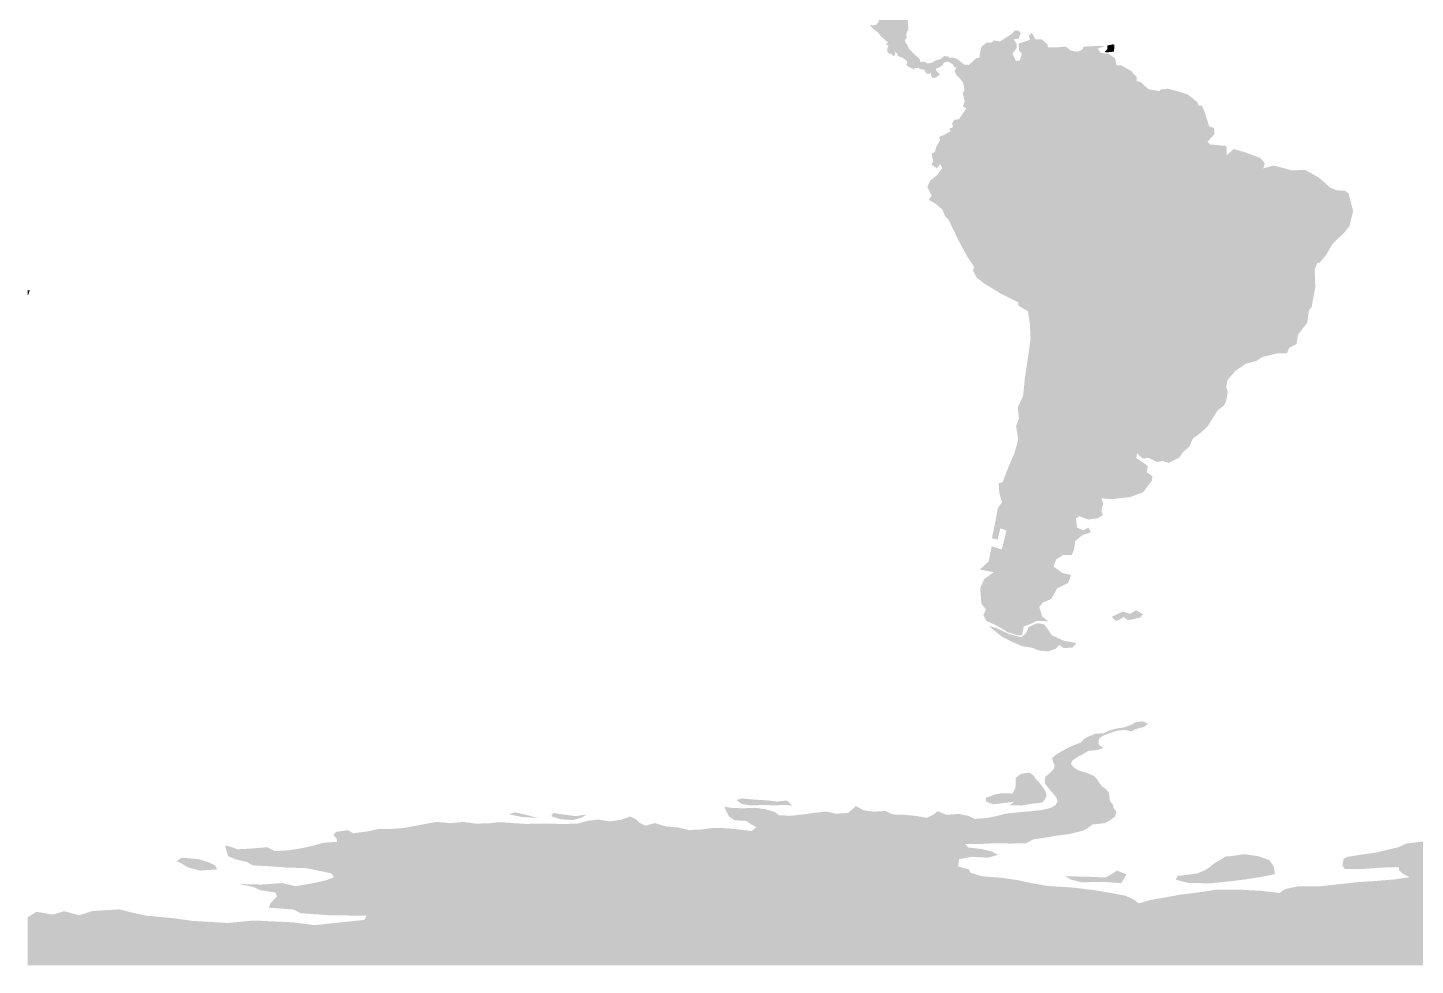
# Model space of a CAD drawing. Header units: inches. Extents: x -180 to 180, y -90 to 84.
# Drawn here: x -180 to -27.9, y -90 to 12.7 of the extents above; entities that cross this region are included whole.
import ezdxf

# ---------------------------------------------------------------- set-up
doc = ezdxf.new("R2010")
doc.units = ezdxf.units.IN
doc.header["$MEASUREMENT"] = 0

msp = doc.modelspace()

# ---------------------------------------------------------------- hatches: boundary and pattern name
for points in [[(-83.66, 10.94), (-83.9, 10.73), (-84.19, 10.79), (-84.36, 11), (-84.67, 11.08), (-84.9, 10.95), (-85.56, 11.22), (-85.71, 11.09), (-86.06, 11.4), (-86.53, 11.81), (-86.75, 12.14), (-87.17, 12.46), (-87.67, 12.91), (-87.56, 13.06), (-87.39, 12.91), (-87.32, 12.98), (-87.01, 13.03), (-86.88, 13.25), (-86.73, 13.26), (-86.76, 13.75), (-86.52, 13.78), (-86.31, 13.77), (-86.1, 14.04), (-85.8, 13.84), (-85.7, 13.96), (-85.51, 14.08), (-85.17, 14.35), (-85.15, 14.56), (-85.05, 14.55), (-84.92, 14.79), (-84.82, 14.82), (-84.65, 14.67), (-84.45, 14.62), (-84.23, 14.75), (-83.98, 14.75), (-83.63, 14.88), (-83.49, 15.02), (-83.15, 15), (-83.23, 14.9), (-83.28, 14.68), (-83.18, 14.31), (-83.41, 13.97), (-83.52, 13.57), (-83.55, 13.13), (-83.5, 12.87), (-83.47, 12.42), (-83.63, 12.32), (-83.72, 11.89), (-83.65, 11.63), (-83.86, 11.37), (-83.81, 11.1), (-83.66, 10.94)], [(-66.88, 1.25), (-67.07, 1.13), (-67.26, 1.72), (-67.54, 2.04), (-67.87, 1.69), (-69.82, 1.71), (-69.8, 1.09), (-69.22, 0.99), (-69.25, 0.6), (-69.45, 0.71), (-70.02, 0.54), (-70.02, -0.19), (-69.58, -0.55), (-69.42, -1.12), (-69.44, -1.56), (-69.89, -4.3), (-70.39, -3.77), (-70.69, -3.74), (-70.05, -2.73), (-70.81, -2.26), (-71.41, -2.34), (-71.77, -2.17), (-72.33, -2.43), (-73.07, -2.31), (-73.66, -1.26), (-74.12, -1), (-74.44, -0.53), (-75.11, -0.06), (-75.37, -0.15), (-75.8, 0.08), (-76.29, 0.42), (-76.58, 0.26), (-77.42, 0.4), (-77.67, 0.83), (-77.86, 0.81), (-78.86, 1.38), (-78.99, 1.69), (-78.62, 1.77), (-78.66, 2.27), (-78.43, 2.63), (-77.93, 2.7), (-77.51, 3.33), (-77.13, 3.85), (-77.5, 4.09), (-77.31, 4.67), (-77.53, 5.58), (-77.32, 5.85), (-77.48, 6.69), (-77.88, 7.22), (-77.75, 7.71), (-77.43, 7.64), (-77.24, 7.94), (-77.47, 8.52), (-77.35, 8.67), (-76.84, 8.64), (-76.09, 9.34), (-75.67, 9.44), (-75.66, 9.77), (-75.48, 10.62), (-74.91, 11.08), (-74.28, 11.1), (-74.2, 11.31), (-73.41, 11.23), (-72.63, 11.73), (-72.24, 11.96), (-71.75, 12.44), (-71.4, 12.38), (-71.14, 12.11), (-71.33, 11.78), (-71.97, 11.61), (-72.23, 11.11), (-72.61, 10.82), (-72.91, 10.45), (-73.03, 9.74), (-73.3, 9.15), (-72.79, 9.09), (-72.66, 8.63), (-72.44, 8.41), (-72.36, 8), (-72.48, 7.63), (-72.44, 7.42), (-72.2, 7.34), (-71.96, 6.99), (-70.67, 7.09), (-70.09, 6.96), (-69.39, 6.1), (-68.99, 6.21), (-68.27, 6.15), (-67.7, 6.27), (-67.34, 6.1), (-67.52, 5.56), (-67.74, 5.22), (-67.82, 4.5), (-67.62, 3.84), (-67.34, 3.54), (-67.3, 3.32), (-67.81, 2.82), (-67.45, 2.6), (-67.18, 2.25), (-66.88, 1.25)], [(-82.55, 9.57), (-82.93, 9.48), (-82.93, 9.07), (-82.72, 8.93), (-82.87, 8.81), (-82.83, 8.63), (-82.91, 8.42), (-82.97, 8.23), (-83.51, 8.45), (-83.71, 8.66), (-83.6, 8.83), (-83.63, 9.05), (-83.91, 9.29), (-84.3, 9.49), (-84.65, 9.62), (-84.71, 9.91), (-84.98, 10.09), (-84.91, 9.8), (-85.11, 9.56), (-85.34, 9.83), (-85.66, 9.93), (-85.8, 10.13), (-85.79, 10.44), (-85.66, 10.75), (-85.94, 10.9), (-85.71, 11.09), (-85.56, 11.22), (-84.9, 10.95), (-84.67, 11.08), (-84.36, 11), (-84.19, 10.79), (-83.9, 10.73), (-83.66, 10.94), (-83.4, 10.4), (-83.02, 9.99), (-82.55, 9.57)], [(-60.73, 5.2), (-60.6, 4.92), (-60.97, 4.54), (-62.09, 4.16), (-62.8, 4.01), (-63.09, 3.77), (-63.89, 4.02), (-64.63, 4.15), (-64.82, 4.06), (-64.37, 3.8), (-64.41, 3.13), (-64.27, 2.5), (-63.42, 2.41), (-63.37, 2.2), (-64.08, 1.92), (-64.2, 1.49), (-64.61, 1.33), (-65.35, 1.1), (-65.55, 0.79), (-66.33, 0.72), (-66.88, 1.25), (-67.18, 2.25), (-67.45, 2.6), (-67.81, 2.82), (-67.3, 3.32), (-67.34, 3.54), (-67.62, 3.84), (-67.82, 4.5), (-67.74, 5.22), (-67.52, 5.56), (-67.34, 6.1), (-67.7, 6.27), (-68.27, 6.15), (-68.99, 6.21), (-69.39, 6.1), (-70.09, 6.96), (-70.67, 7.09), (-71.96, 6.99), (-72.2, 7.34), (-72.44, 7.42), (-72.48, 7.63), (-72.36, 8), (-72.44, 8.41), (-72.66, 8.63), (-72.79, 9.09), (-73.3, 9.15), (-73.03, 9.74), (-72.91, 10.45), (-72.61, 10.82), (-72.23, 11.11), (-71.97, 11.61), (-71.33, 11.78), (-71.36, 11.54), (-71.95, 11.42), (-71.62, 10.97), (-71.63, 10.45), (-72.07, 9.87), (-71.7, 9.07), (-71.26, 9.14), (-71.04, 9.86), (-71.35, 10.21), (-71.4, 10.97), (-70.16, 11.38), (-70.29, 11.85), (-69.94, 12.16), (-69.58, 11.46), (-68.88, 11.44), (-68.23, 10.89), (-68.19, 10.55), (-67.3, 10.55), (-66.23, 10.65), (-65.66, 10.2), (-64.89, 10.08), (-64.33, 10.39), (-64.32, 10.64), (-63.08, 10.7), (-61.88, 10.72), (-62.73, 10.42), (-62.39, 9.95), (-61.59, 9.87), (-60.83, 9.38), (-60.67, 8.58), (-60.15, 8.6), (-59.76, 8.37), (-60.55, 7.78), (-60.64, 7.41), (-60.3, 7.04), (-60.54, 6.86), (-61.16, 6.7), (-61.14, 6.23), (-61.41, 5.96), (-60.73, 5.2)], [(-61.68, 10.76), (-61.1, 10.89), (-60.9, 10.86), (-60.94, 10.11), (-61.77, 10), (-61.95, 10.09), (-61.66, 10.37), (-61.68, 10.76)], [(-77.35, 8.67), (-77.47, 8.52), (-77.24, 7.94), (-77.43, 7.64), (-77.75, 7.71), (-77.88, 7.22), (-78.21, 7.51), (-78.43, 8.05), (-78.18, 8.32), (-78.44, 8.39), (-78.62, 8.72), (-79.12, 9), (-79.56, 8.93), (-79.76, 8.58), (-80.16, 8.33), (-80.38, 8.3), (-80.48, 8.09), (-80, 7.55), (-80.28, 7.42), (-80.42, 7.27), (-80.89, 7.22), (-81.06, 7.82), (-81.19, 7.65), (-81.52, 7.71), (-81.72, 8.11), (-82.13, 8.18), (-82.39, 8.29), (-82.82, 8.29), (-82.85, 8.07), (-82.97, 8.23), (-82.91, 8.42), (-82.83, 8.63), (-82.87, 8.81), (-82.72, 8.93), (-82.93, 9.07), (-82.93, 9.48), (-82.55, 9.57), (-82.19, 9.21), (-82.21, 9), (-81.81, 8.95), (-81.71, 9.03), (-81.44, 8.79), (-80.95, 8.86), (-80.52, 9.11), (-79.91, 9.31), (-79.57, 9.61), (-79.02, 9.55), (-79.06, 9.45), (-78.5, 9.42), (-78.06, 9.25), (-77.73, 8.95), (-77.35, 8.67)], [(-56.54, 1.9), (-56.78, 1.86), (-57.34, 1.95), (-57.66, 1.68), (-58.11, 1.51), (-58.43, 1.46), (-58.54, 1.27), (-59.03, 1.32), (-59.65, 1.79), (-59.72, 2.25), (-59.97, 2.76), (-59.82, 3.61), (-59.54, 3.96), (-59.77, 4.42), (-60.11, 4.57), (-59.98, 5.01), (-60.21, 5.24), (-60.73, 5.2), (-61.41, 5.96), (-61.14, 6.23), (-61.16, 6.7), (-60.54, 6.86), (-60.3, 7.04), (-60.64, 7.41), (-60.55, 7.78), (-59.76, 8.37), (-59.1, 8), (-58.48, 7.35), (-58.45, 6.83), (-58.08, 6.81), (-57.54, 6.32), (-57.15, 5.97), (-57.31, 5.07), (-57.91, 4.81), (-57.86, 4.58), (-58.04, 4.06), (-57.6, 3.33), (-57.28, 3.33), (-57.15, 2.77), (-56.54, 1.9)], [(-53.37, -33.77), (-53.65, -33.2), (-53.21, -32.73), (-53.79, -32.05), (-54.57, -31.49), (-55.6, -30.85), (-55.97, -30.88), (-56.98, -30.11), (-57.63, -30.22), (-56.29, -28.85), (-55.16, -27.88), (-54.49, -27.47), (-53.65, -26.92), (-53.63, -26.12), (-54.13, -25.55), (-54.63, -25.74), (-54.43, -25.16), (-54.29, -24.57), (-54.29, -24.02), (-54.65, -23.84), (-55.03, -24), (-55.4, -23.96), (-55.52, -23.57), (-55.61, -22.66), (-55.8, -22.36), (-56.47, -22.09), (-56.88, -22.28), (-57.94, -22.09), (-57.87, -20.73), (-58.17, -20.18), (-57.85, -19.97), (-57.95, -19.4), (-57.68, -18.96), (-57.5, -18.17), (-57.73, -17.55), (-58.28, -17.27), (-58.39, -16.88), (-58.24, -16.3), (-60.16, -16.26), (-60.54, -15.09), (-60.25, -15.08), (-60.26, -14.65), (-60.46, -14.35), (-60.5, -13.78), (-61.08, -13.48), (-61.71, -13.49), (-62.13, -13.2), (-62.8, -13), (-63.2, -12.63), (-64.32, -12.46), (-65.4, -11.57), (-65.32, -10.9), (-65.44, -10.51), (-65.34, -9.76), (-66.65, -9.93), (-67.17, -10.31), (-68.05, -10.71), (-68.27, -11.01), (-68.79, -11.04), (-69.53, -10.95), (-70.09, -11.12), (-70.55, -11.01), (-70.48, -9.49), (-71.3, -10.08), (-72.18, -10.05), (-72.56, -9.52), (-73.23, -9.46), (-73.02, -9.03), (-73.57, -8.42), (-73.99, -7.52), (-73.72, -7.34), (-73.72, -6.92), (-73.12, -6.63), (-73.22, -6.09), (-72.96, -5.74), (-72.89, -5.27), (-71.75, -4.59), (-70.93, -4.4), (-70.79, -4.25), (-69.89, -4.3), (-69.44, -1.56), (-69.42, -1.12), (-69.58, -0.55), (-70.02, -0.19), (-70.02, 0.54), (-69.45, 0.71), (-69.25, 0.6), (-69.22, 0.99), (-69.8, 1.09), (-69.82, 1.71), (-67.87, 1.69), (-67.54, 2.04), (-67.26, 1.72), (-67.07, 1.13), (-66.88, 1.25), (-66.33, 0.72), (-65.55, 0.79), (-65.35, 1.1), (-64.61, 1.33), (-64.2, 1.49), (-64.08, 1.92), (-63.37, 2.2), (-63.42, 2.41), (-64.27, 2.5), (-64.41, 3.13), (-64.37, 3.8), (-64.82, 4.06), (-64.63, 4.15), (-63.89, 4.02), (-63.09, 3.77), (-62.8, 4.01), (-62.09, 4.16), (-60.97, 4.54), (-60.6, 4.92), (-60.73, 5.2), (-60.21, 5.24), (-59.98, 5.01), (-60.11, 4.57), (-59.77, 4.42), (-59.54, 3.96), (-59.82, 3.61), (-59.97, 2.76), (-59.72, 2.25), (-59.65, 1.79), (-59.03, 1.32), (-58.54, 1.27), (-58.43, 1.46), (-58.11, 1.51), (-57.66, 1.68), (-57.34, 1.95), (-56.78, 1.86), (-56.54, 1.9), (-56, 1.82), (-55.91, 2.02), (-56.07, 2.22), (-55.97, 2.51), (-55.57, 2.42), (-55.1, 2.52), (-54.52, 2.31), (-54.09, 2.11), (-53.78, 2.38), (-53.55, 2.33), (-53.42, 2.05), (-52.94, 2.12), (-52.56, 2.5), (-52.25, 3.24), (-51.66, 4.16), (-51.32, 4.2), (-51.07, 3.65), (-50.51, 1.9), (-49.97, 1.74), (-49.95, 1.05), (-50.7, 0.22), (-50.39, -0.08), (-48.62, -0.24), (-48.58, -1.24), (-47.82, -0.58), (-46.57, -0.94), (-44.91, -1.55), (-44.42, -2.14), (-44.58, -2.69), (-43.42, -2.38), (-41.47, -2.91), (-39.98, -2.87), (-38.5, -3.7), (-37.22, -4.82), (-36.45, -5.11), (-35.6, -5.15), (-35.24, -5.46), (-34.9, -6.74), (-34.73, -7.34), (-35.13, -9), (-35.64, -9.65), (-37.05, -11.04), (-37.68, -12.17), (-38.42, -13.04), (-38.67, -13.06), (-38.95, -13.79), (-38.88, -15.67), (-39.16, -17.21), (-39.27, -17.87), (-39.58, -18.26), (-39.76, -19.6), (-40.77, -20.9), (-40.94, -21.94), (-41.75, -22.37), (-41.99, -22.97), (-43.07, -22.97), (-44.65, -23.35), (-45.35, -23.8), (-46.47, -24.09), (-47.65, -24.89), (-48.5, -25.88), (-48.64, -26.62), (-48.47, -27.18), (-48.66, -28.19), (-48.89, -28.67), (-49.59, -29.22), (-50.7, -30.98), (-51.58, -31.78), (-52.26, -32.25), (-52.71, -33.2), (-53.37, -33.77)], [(-54.52, 2.31), (-55.1, 2.52), (-55.57, 2.42), (-55.97, 2.51), (-56.07, 2.22), (-55.91, 2.02), (-56, 1.82), (-56.54, 1.9), (-57.15, 2.77), (-57.28, 3.33), (-57.6, 3.33), (-58.04, 4.06), (-57.86, 4.58), (-57.91, 4.81), (-57.31, 5.07), (-57.15, 5.97), (-55.95, 5.77), (-55.84, 5.95), (-55.03, 6.03), (-53.96, 5.76), (-54.48, 4.9), (-54.4, 4.21), (-54.01, 3.62), (-54.18, 3.19), (-54.27, 2.73), (-54.52, 2.31)], [(-51.66, 4.16), (-52.25, 3.24), (-52.56, 2.5), (-52.94, 2.12), (-53.42, 2.05), (-53.55, 2.33), (-53.78, 2.38), (-54.09, 2.11), (-54.52, 2.31), (-54.27, 2.73), (-54.18, 3.19), (-54.01, 3.62), (-54.4, 4.21), (-54.48, 4.9), (-53.96, 5.76), (-53.62, 5.65), (-52.88, 5.41), (-51.82, 4.57), (-51.66, 4.16)], [(-75.37, -0.15), (-75.23, -0.91), (-75.54, -1.56), (-76.64, -2.61), (-77.84, -3), (-78.45, -3.87), (-78.64, -4.55), (-79.21, -4.96), (-79.62, -4.45), (-80.03, -4.35), (-80.44, -4.43), (-80.47, -4.06), (-80.18, -3.82), (-80.3, -3.4), (-79.77, -2.66), (-79.99, -2.22), (-80.37, -2.69), (-80.97, -2.25), (-80.76, -1.97), (-80.93, -1.06), (-80.58, -0.91), (-80.4, -0.28), (-80.02, 0.36), (-80.09, 0.77), (-79.54, 0.98), (-78.86, 1.38), (-77.86, 0.81), (-77.67, 0.83), (-77.42, 0.4), (-76.58, 0.26), (-76.29, 0.42), (-75.8, 0.08), (-75.37, -0.15)], [(-69.89, -4.3), (-70.79, -4.25), (-70.93, -4.4), (-71.75, -4.59), (-72.89, -5.27), (-72.96, -5.74), (-73.22, -6.09), (-73.12, -6.63), (-73.72, -6.92), (-73.72, -7.34), (-73.99, -7.52), (-73.57, -8.42), (-73.02, -9.03), (-73.23, -9.46), (-72.56, -9.52), (-72.18, -10.05), (-71.3, -10.08), (-70.48, -9.49), (-70.55, -11.01), (-70.09, -11.12), (-69.53, -10.95), (-68.67, -12.56), (-68.88, -12.9), (-68.93, -13.6), (-68.95, -14.45), (-69.34, -14.95), (-69.16, -15.32), (-69.39, -15.66), (-68.96, -16.5), (-69.59, -17.58), (-69.86, -18.09), (-70.37, -18.35), (-71.38, -17.77), (-71.46, -17.36), (-73.44, -16.36), (-75.24, -15.27), (-76.01, -14.65), (-76.42, -13.82), (-76.26, -13.54), (-77.11, -12.22), (-78.09, -10.38), (-79.04, -8.39), (-79.45, -7.93), (-79.76, -7.19), (-80.54, -6.54), (-81.25, -6.14), (-80.93, -5.69), (-81.41, -4.74), (-81.1, -4.04), (-80.3, -3.4), (-80.18, -3.82), (-80.47, -4.06), (-80.44, -4.43), (-80.03, -4.35), (-79.62, -4.45), (-79.21, -4.96), (-78.64, -4.55), (-78.45, -3.87), (-77.84, -3), (-76.64, -2.61), (-75.54, -1.56), (-75.23, -0.91), (-75.37, -0.15), (-75.11, -0.06), (-74.44, -0.53), (-74.12, -1), (-73.66, -1.26), (-73.07, -2.31), (-72.33, -2.43), (-71.77, -2.17), (-71.41, -2.34), (-70.81, -2.26), (-70.05, -2.73), (-70.69, -3.74), (-70.39, -3.77), (-69.89, -4.3)], [(-69.53, -10.95), (-68.79, -11.04), (-68.27, -11.01), (-68.05, -10.71), (-67.17, -10.31), (-66.65, -9.93), (-65.34, -9.76), (-65.44, -10.51), (-65.32, -10.9), (-65.4, -11.57), (-64.32, -12.46), (-63.2, -12.63), (-62.8, -13), (-62.13, -13.2), (-61.71, -13.49), (-61.08, -13.48), (-60.5, -13.78), (-60.46, -14.35), (-60.26, -14.65), (-60.25, -15.08), (-60.54, -15.09), (-60.16, -16.26), (-58.24, -16.3), (-58.39, -16.88), (-58.28, -17.27), (-57.73, -17.55), (-57.5, -18.17), (-57.68, -18.96), (-57.95, -19.4), (-57.85, -19.97), (-58.17, -20.18), (-58.18, -19.87), (-59.12, -19.36), (-60.04, -19.34), (-61.79, -19.63), (-62.27, -20.51), (-62.29, -21.05), (-62.69, -22.25), (-62.85, -22.03), (-63.99, -21.99), (-64.38, -22.8), (-64.96, -22.08), (-66.27, -21.83), (-67.11, -22.74), (-67.83, -22.87), (-68.22, -21.49), (-68.76, -20.37), (-68.44, -19.41), (-68.97, -18.98), (-69.1, -18.26), (-69.59, -17.58), (-68.96, -16.5), (-69.39, -15.66), (-69.16, -15.32), (-69.34, -14.95), (-68.95, -14.45), (-68.93, -13.6), (-68.88, -12.9), (-68.67, -12.56), (-69.53, -10.95)], [(-179.79, -16.02), (-179.92, -16.5), (-180, -16.56), (-180, -16.07), (-179.79, -16.02)], [(-69.59, -17.58), (-69.1, -18.26), (-68.97, -18.98), (-68.44, -19.41), (-68.76, -20.37), (-68.22, -21.49), (-67.83, -22.87), (-67.11, -22.74), (-66.99, -22.99), (-67.33, -24.03), (-68.42, -24.52), (-68.39, -26.19), (-68.59, -26.51), (-68.3, -26.9), (-69, -27.52), (-69.66, -28.46), (-70.01, -29.37), (-69.92, -30.34), (-70.54, -31.37), (-70.07, -33.09), (-69.81, -33.27), (-69.82, -34.19), (-70.39, -35.17), (-70.36, -36.01), (-71.12, -36.66), (-71.12, -37.58), (-70.81, -38.55), (-71.41, -38.92), (-71.68, -39.81), (-71.92, -40.83), (-71.75, -42.05), (-72.15, -42.25), (-71.92, -43.41), (-71.46, -43.79), (-71.79, -44.21), (-71.33, -44.41), (-71.22, -44.78), (-71.66, -44.97), (-71.55, -45.56), (-71.92, -46.88), (-72.45, -47.74), (-72.33, -48.24), (-72.65, -48.88), (-73.42, -49.32), (-73.33, -50.38), (-72.98, -50.74), (-72.31, -50.68), (-72.33, -51.43), (-71.91, -52.01), (-69.5, -52.14), (-68.57, -52.3), (-69.46, -52.29), (-69.94, -52.54), (-70.85, -52.9), (-71.01, -53.83), (-71.43, -53.86), (-72.56, -53.53), (-73.7, -52.84), (-73.7, -52.84), (-74.95, -52.26), (-75.26, -51.63), (-74.98, -51.04), (-75.48, -50.38), (-75.61, -48.67), (-75.18, -47.71), (-74.13, -46.94), (-75.64, -46.65), (-74.69, -45.76), (-74.35, -44.1), (-73.24, -44.45), (-72.72, -42.38), (-73.39, -42.12), (-73.7, -43.37), (-74.33, -43.22), (-74.02, -41.79), (-73.68, -39.94), (-73.22, -39.26), (-73.51, -38.28), (-73.59, -37.16), (-73.17, -37.12), (-72.55, -35.51), (-71.86, -33.91), (-71.44, -32.42), (-71.67, -30.92), (-71.37, -30.1), (-71.49, -28.86), (-70.91, -27.64), (-70.72, -25.71), (-70.4, -23.63), (-70.09, -21.39), (-70.16, -19.76), (-70.37, -18.35), (-69.86, -18.09), (-69.59, -17.58)], [(-58.17, -20.18), (-57.87, -20.73), (-57.94, -22.09), (-56.88, -22.28), (-56.47, -22.09), (-55.8, -22.36), (-55.61, -22.66), (-55.52, -23.57), (-55.4, -23.96), (-55.03, -24), (-54.65, -23.84), (-54.29, -24.02), (-54.29, -24.57), (-54.43, -25.16), (-54.63, -25.74), (-54.79, -26.62), (-55.7, -27.39), (-56.49, -27.55), (-57.61, -27.4), (-58.62, -27.12), (-57.63, -25.6), (-57.78, -25.16), (-58.81, -24.77), (-60.03, -24.03), (-60.85, -23.88), (-62.69, -22.25), (-62.29, -21.05), (-62.27, -20.51), (-61.79, -19.63), (-60.04, -19.34), (-59.12, -19.36), (-58.18, -19.87), (-58.17, -20.18)], [(-57.63, -30.22), (-57.87, -31.02), (-58.14, -32.04), (-58.13, -33.04), (-58.35, -33.26), (-58.43, -33.91), (-58.5, -34.43), (-57.23, -35.29), (-57.36, -35.98), (-56.74, -36.41), (-56.79, -36.9), (-57.75, -38.18), (-59.23, -38.72), (-61.24, -38.93), (-62.34, -38.83), (-62.13, -39.42), (-62.33, -40.17), (-62.15, -40.68), (-62.75, -41.03), (-63.77, -41.17), (-64.73, -40.8), (-65.12, -41.06), (-64.98, -42.06), (-64.3, -42.36), (-63.76, -42.04), (-63.46, -42.56), (-64.38, -42.87), (-65.18, -43.5), (-65.33, -44.5), (-65.57, -45.04), (-66.51, -45.04), (-67.29, -45.55), (-67.58, -46.3), (-66.6, -47.03), (-65.64, -47.24), (-65.99, -48.13), (-67.17, -48.7), (-67.82, -49.87), (-68.73, -50.26), (-69.14, -50.73), (-68.82, -51.77), (-68.15, -52.35), (-68.57, -52.3), (-69.5, -52.14), (-71.91, -52.01), (-72.33, -51.43), (-72.31, -50.68), (-72.98, -50.74), (-73.33, -50.38), (-73.42, -49.32), (-72.65, -48.88), (-72.33, -48.24), (-72.45, -47.74), (-71.92, -46.88), (-71.55, -45.56), (-71.66, -44.97), (-71.22, -44.78), (-71.33, -44.41), (-71.79, -44.21), (-71.46, -43.79), (-71.92, -43.41), (-72.15, -42.25), (-71.75, -42.05), (-71.92, -40.83), (-71.68, -39.81), (-71.41, -38.92), (-70.81, -38.55), (-71.12, -37.58), (-71.12, -36.66), (-70.36, -36.01), (-70.39, -35.17), (-69.82, -34.19), (-69.81, -33.27), (-70.07, -33.09), (-70.54, -31.37), (-69.92, -30.34), (-70.01, -29.37), (-69.66, -28.46), (-69, -27.52), (-68.3, -26.9), (-68.59, -26.51), (-68.39, -26.19), (-68.42, -24.52), (-67.33, -24.03), (-66.99, -22.99), (-67.11, -22.74), (-66.27, -21.83), (-64.96, -22.08), (-64.38, -22.8), (-63.99, -21.99), (-62.85, -22.03), (-62.69, -22.25), (-60.85, -23.88), (-60.03, -24.03), (-58.81, -24.77), (-57.78, -25.16), (-57.63, -25.6), (-58.62, -27.12), (-57.61, -27.4), (-56.49, -27.55), (-55.7, -27.39), (-54.79, -26.62), (-54.63, -25.74), (-54.13, -25.55), (-53.63, -26.12), (-53.65, -26.92), (-54.49, -27.47), (-55.16, -27.88), (-56.29, -28.85), (-57.63, -30.22)], [(-57.63, -30.22), (-56.98, -30.11), (-55.97, -30.88), (-55.6, -30.85), (-54.57, -31.49), (-53.79, -32.05), (-53.21, -32.73), (-53.65, -33.2), (-53.37, -33.77), (-53.81, -34.4), (-54.94, -34.95), (-55.67, -34.75), (-56.22, -34.86), (-57.14, -34.43), (-57.82, -34.46), (-58.43, -33.91), (-58.35, -33.26), (-58.13, -33.04), (-58.14, -32.04), (-57.87, -31.02), (-57.63, -30.22)], [(-61.2, -51.85), (-60, -51.25), (-59.15, -51.5), (-58.55, -51.1), (-57.75, -51.55), (-58.05, -51.9), (-59.4, -52.2), (-59.85, -51.85), (-60.7, -52.3), (-61.2, -51.85)], [(-68.63, -52.64), (-68.63, -54.87), (-67.56, -54.87), (-66.96, -54.9), (-67.29, -55.3), (-68.15, -55.61), (-68.64, -55.58), (-69.23, -55.5), (-69.96, -55.2), (-71.01, -55.05), (-72.26, -54.5), (-73.29, -53.96), (-74.66, -52.84), (-73.84, -53.05), (-72.43, -53.72), (-71.11, -54.07), (-70.59, -53.62), (-70.27, -52.93), (-69.35, -52.52), (-68.63, -52.64)], [(-68.63, -52.64), (-68.25, -53.1), (-67.75, -53.85), (-66.45, -54.45), (-65.05, -54.7), (-65.5, -55.2), (-66.45, -55.25), (-66.96, -54.9), (-67.56, -54.87), (-68.63, -54.87), (-68.63, -52.64)], [(180, -84.71), (180, -90), (-180, -90), (-180, -84.71), (-179.94, -84.72), (-179.06, -84.14), (-177.26, -84.45), (-177.14, -84.42), (-176.08, -84.1), (-175.95, -84.11), (-175.83, -84.12), (-174.38, -84.53), (-173.12, -84.12), (-172.89, -84.06), (-169.95, -83.88), (-169, -84.12), (-168.53, -84.24), (-167.02, -84.57), (-164.18, -84.83), (-161.93, -85.14), (-158.07, -85.37), (-155.19, -85.1), (-150.94, -85.3), (-148.53, -85.61), (-145.89, -85.32), (-143.11, -85.04), (-142.89, -84.57), (-146.83, -84.53), (-150.06, -84.3), (-150.9, -83.9), (-153.59, -83.69), (-153.41, -83.24), (-153.04, -82.83), (-152.67, -82.45), (-152.86, -82.04), (-154.53, -81.77), (-155.29, -81.42), (-156.84, -81.1), (-154.41, -81.16), (-152.1, -81), (-150.65, -81.34), (-148.87, -81.04), (-147.22, -80.67), (-146.42, -80.34), (-146.77, -79.93), (-148.06, -79.65), (-149.53, -79.36), (-151.59, -79.3), (-153.39, -79.16), (-155.33, -79.06), (-155.98, -78.69), (-157.27, -78.38), (-158.05, -78.03), (-158.37, -76.89), (-157.88, -76.99), (-156.97, -77.3), (-155.33, -77.2), (-153.74, -77.07), (-152.92, -77.5), (-151.33, -77.4), (-150, -77.18), (-148.75, -76.91), (-147.61, -76.58), (-146.1, -76.48), (-146.14, -76.11), (-146.5, -75.73), (-146.2, -75.38), (-144.91, -75.2), (-144.32, -75.54), (-142.79, -75.34), (-141.64, -75.09), (-140.21, -75.07), (-138.86, -74.97), (-137.51, -74.73), (-136.43, -74.52), (-135.21, -74.3), (-134.43, -74.36), (-133.75, -74.44), (-132.26, -74.3), (-130.93, -74.48), (-129.55, -74.46), (-128.24, -74.32), (-126.89, -74.42), (-125.4, -74.52), (-124.01, -74.48), (-122.56, -74.5), (-121.07, -74.52), (-119.7, -74.48), (-118.68, -74.19), (-117.47, -74.03), (-116.22, -74.24), (-115.02, -74.07), (-113.94, -73.71), (-113.3, -74.03), (-112.95, -74.38), (-112.3, -74.71), (-111.26, -74.42), (-110.07, -74.79), (-108.71, -74.91), (-107.56, -75.18), (-106.15, -75.13), (-104.88, -74.95), (-103.37, -74.99), (-102.02, -75.13), (-100.65, -75.3), (-100.12, -74.87), (-100.76, -74.54), (-101.25, -74.19), (-102.55, -74.11), (-103.11, -73.73), (-103.33, -73.36), (-103.68, -72.62), (-102.92, -72.75), (-101.61, -72.81), (-100.31, -72.75), (-99.14, -72.91), (-98.12, -73.21), (-97.69, -73.56), (-96.34, -73.62), (-95.04, -73.48), (-93.67, -73.28), (-92.44, -73.17), (-91.42, -73.4), (-90.09, -73.32), (-89.23, -72.56), (-88.42, -73.01), (-87.27, -73.19), (-86.01, -73.09), (-85.19, -73.48), (-83.88, -73.52), (-82.67, -73.64), (-81.47, -73.85), (-80.69, -73.48), (-80.3, -73.13), (-79.3, -73.52), (-77.93, -73.42), (-76.91, -73.64), (-76.22, -73.97), (-74.89, -73.87), (-73.85, -73.66), (-72.83, -73.4), (-71.62, -73.26), (-70.21, -73.15), (-68.94, -73.01), (-67.96, -72.79), (-67.37, -72.48), (-67.13, -72.05), (-67.25, -71.64), (-67.56, -71.25), (-67.92, -70.85), (-68.23, -70.46), (-68.49, -70.11), (-68.54, -69.72), (-68.45, -69.33), (-67.98, -68.95), (-67.58, -68.54), (-67.43, -68.15), (-67.62, -67.72), (-67.74, -67.33), (-67.25, -66.88), (-66.7, -66.58), (-66.06, -66.21), (-65.37, -65.9), (-64.57, -65.6), (-64.18, -65.17), (-63.63, -64.9), (-63, -64.64), (-62.04, -64.58), (-61.41, -64.27), (-60.71, -64.07), (-59.89, -63.96), (-59.16, -63.7), (-58.59, -63.39), (-57.81, -63.27), (-57.22, -63.53), (-57.6, -63.86), (-58.61, -64.15), (-59.05, -64.37), (-59.79, -64.21), (-60.61, -64.31), (-61.3, -64.54), (-62.02, -64.8), (-62.51, -65.09), (-62.65, -65.48), (-62.59, -65.86), (-62.12, -66.19), (-62.81, -66.43), (-63.75, -66.5), (-64.29, -66.84), (-64.88, -67.15), (-65.51, -67.58), (-65.67, -67.95), (-65.31, -68.37), (-64.78, -68.68), (-63.96, -68.91), (-63.2, -69.23), (-62.79, -69.62), (-62.57, -69.99), (-62.28, -70.38), (-61.81, -70.72), (-61.51, -71.09), (-61.38, -72.01), (-61.08, -72.38), (-61, -72.77), (-60.69, -73.17), (-60.83, -73.7), (-61.38, -74.11), (-61.96, -74.44), (-63.3, -74.58), (-63.75, -74.93), (-64.35, -75.26), (-65.86, -75.64), (-67.19, -75.79), (-68.45, -76.01), (-69.8, -76.22), (-70.6, -76.63), (-72.21, -76.67), (-73.97, -76.63), (-75.56, -76.71), (-77.24, -76.71), (-76.93, -77.1), (-75.4, -77.28), (-74.28, -77.56), (-73.66, -77.91), (-74.77, -78.22), (-76.5, -78.12), (-77.93, -78.38), (-77.98, -78.79), (-78.02, -79.18), (-76.85, -79.51), (-76.63, -79.89), (-75.36, -80.26), (-73.24, -80.42), (-71.44, -80.69), (-70.01, -81), (-68.19, -81.32), (-65.7, -81.47), (-63.26, -81.75), (-61.55, -82.04), (-59.69, -82.38), (-58.71, -82.85), (-58.22, -83.22), (-57.01, -82.87), (-55.36, -82.57), (-53.62, -82.26), (-51.54, -82), (-49.76, -81.73), (-47.27, -81.71), (-44.83, -81.85), (-42.81, -82.08), (-42.16, -81.65), (-40.77, -81.36), (-38.24, -81.34), (-36.27, -81.12), (-34.39, -80.91), (-32.31, -80.77), (-30.1, -80.59), (-28.55, -80.34), (-29.25, -79.99), (-29.69, -79.63), (-29.69, -79.26), (-31.62, -79.3), (-33.68, -79.46), (-35.64, -79.46), (-35.91, -79.08), (-35.78, -78.34), (-35.33, -78.12), (-33.9, -77.89), (-32.21, -77.65), (-31, -77.36), (-29.78, -77.07), (-28.88, -76.67), (-27.51, -76.5), (-26.16, -76.36), (-25.47, -76.28), (-23.93, -76.24), (-22.46, -76.11), (-21.22, -75.91), (-20.01, -75.67), (-18.91, -75.44), (-17.52, -75.13), (-16.64, -74.79), (-15.7, -74.5), (-15.41, -74.11), (-16.47, -73.87), (-16.11, -73.46), (-15.45, -73.15), (-14.41, -72.95), (-13.31, -72.72), (-12.29, -72.4), (-11.51, -72.01), (-11.02, -71.54), (-10.3, -71.27), (-9.1, -71.32), (-8.61, -71.66), (-7.42, -71.7), (-7.38, -71.32), (-6.87, -70.93), (-5.79, -71.03), (-5.54, -71.4), (-4.34, -71.46), (-3.05, -71.29), (-1.8, -71.17), (-0.66, -71.23), (-0.23, -71.64), (0.87, -71.3), (1.89, -71.13), (3.02, -70.99), (4.14, -70.85), (5.16, -70.62), (6.27, -70.46), (7.14, -70.25), (7.74, -69.89), (8.49, -70.15), (9.53, -70.01), (10.25, -70.48), (10.82, -70.83), (11.95, -70.64), (12.4, -70.25), (13.42, -69.97), (14.73, -70.03), (15.13, -70.4), (15.95, -70.03), (17.03, -69.91), (18.2, -69.87), (19.26, -69.89), (20.38, -70.01), (21.45, -70.07), (21.92, -70.4), (22.57, -70.7), (23.67, -70.52), (24.84, -70.48), (25.98, -70.48), (27.09, -70.46), (28.09, -70.32), (29.15, -70.21), (30.03, -69.93), (30.97, -69.76), (31.99, -69.66), (32.75, -69.38), (33.3, -68.84), (33.87, -68.5), (34.91, -68.66), (35.3, -69.01), (36.16, -69.25), (37.2, -69.17), (37.91, -69.52), (38.65, -69.78), (39.67, -69.54), (40.02, -69.11), (40.92, -68.93), (41.96, -68.6), (42.94, -68.46), (44.11, -68.27), (44.9, -68.05), (45.72, -67.82), (46.5, -67.6), (47.44, -67.72), (48.34, -67.37), (48.99, -67.09), (49.93, -67.11), (50.75, -66.88), (50.95, -66.52), (51.79, -66.25), (52.61, -66.05), (53.61, -65.9), (54.53, -65.82), (55.41, -65.88), (56.36, -65.97), (57.16, -66.25), (57.26, -66.68), (58.14, -67.01), (58.74, -67.29), (59.94, -67.41), (60.61, -67.68), (61.43, -67.95), (62.39, -68.01), (63.19, -67.82), (64.05, -67.41), (64.99, -67.62), (65.97, -67.74), (66.91, -67.86), (67.89, -67.93), (68.89, -67.93), (69.71, -68.97), (69.67, -69.23), (69.56, -69.68), (68.6, -69.93), (67.81, -70.31), (67.95, -70.7), (69.07, -70.68), (68.93, -71.07), (68.42, -71.44), (67.95, -71.85), (68.71, -72.17), (69.87, -72.26), (71.02, -72.09), (71.57, -71.7), (71.91, -71.32), (72.45, -71.01), (73.08, -70.72), (73.34, -70.36), (73.86, -69.87), (74.49, -69.78), (75.63, -69.74), (76.63, -69.62), (77.64, -69.46), (78.13, -69.07), (78.43, -68.7), (79.11, -68.33), (80.09, -68.07), (80.94, -67.88), (81.48, -67.54), (82.05, -67.37), (82.78, -67.21), (83.78, -67.31), (84.68, -67.21), (85.66, -67.09), (86.75, -67.15), (87.48, -66.88), (87.99, -66.21), (88.36, -66.48), (88.83, -66.95), (89.67, -67.15), (90.63, -67.23), (91.59, -67.11), (92.61, -67.19), (93.55, -67.21), (94.18, -67.11), (95.02, -67.17), (95.78, -67.39), (96.68, -67.25), (97.76, -67.25), (98.68, -67.11), (99.72, -67.25), (100.38, -66.92), (100.89, -66.58), (101.58, -66.31), (102.83, -65.56), (103.48, -65.7), (104.24, -65.97), (104.91, -66.33), (106.18, -66.93), (107.16, -66.95), (108.08, -66.95), (109.16, -66.84), (110.24, -66.7), (111.06, -66.43), (111.74, -66.13), (112.86, -66.09), (113.6, -65.88), (114.39, -66.07), (114.9, -66.39), (115.6, -66.7), (116.7, -66.66), (117.38, -66.92), (118.58, -67.17), (119.83, -67.27), (120.87, -67.19), (121.65, -66.88), (122.32, -66.56), (123.22, -66.48), (124.12, -66.62), (125.16, -66.72), (126.1, -66.56), (127, -66.56), (127.88, -66.66), (128.8, -66.76), (129.7, -66.58), (130.78, -66.43), (131.8, -66.39), (132.94, -66.39), (133.86, -66.29), (134.76, -66.21), (135.03, -65.72), (135.07, -65.31), (135.7, -65.58), (135.87, -66.03), (136.21, -66.45), (136.62, -66.78), (137.46, -66.95), (138.6, -66.9), (139.91, -66.88), (140.81, -66.82), (142.12, -66.82), (143.06, -66.8), (144.37, -66.84), (145.49, -66.92), (146.2, -67.23), (146, -67.6), (146.65, -67.9), (147.72, -68.13), (148.84, -68.39), (150.13, -68.56), (151.48, -68.72), (152.5, -68.87), (153.64, -68.89), (154.28, -68.56), (155.17, -68.84), (155.93, -69.15), (156.81, -69.38), (158.03, -69.48), (159.18, -69.6), (159.67, -69.99), (160.81, -70.23), (161.57, -70.58), (162.69, -70.74), (163.84, -70.72), (164.92, -70.78), (166.11, -70.76), (167.31, -70.83), (168.43, -70.97), (169.46, -71.21), (170.5, -71.4), (171.21, -71.7), (171.09, -72.09), (170.56, -72.44), (170.11, -72.89), (169.76, -73.24), (169.29, -73.66), (167.98, -73.81), (167.39, -74.17), (166.09, -74.38), (165.64, -74.77), (164.96, -75.15), (164.23, -75.46), (163.82, -75.87), (163.57, -76.24), (163.47, -76.69), (163.49, -77.07), (164.06, -77.46), (164.27, -77.83), (164.74, -78.18), (166.6, -78.32), (167, -78.75), (165.19, -78.91), (163.67, -79.12), (161.77, -79.16), (160.92, -79.73), (160.75, -80.2), (160.32, -80.57), (159.79, -80.95), (161.12, -81.28), (161.63, -81.69), (162.49, -82.06), (163.71, -82.4), (165.1, -82.71), (166.6, -83.02), (168.9, -83.34), (169.4, -83.83), (172.28, -84.04), (172.48, -84.12), (173.22, -84.41), (175.99, -84.16), (178.28, -84.47), (180, -84.71)], [(-73.92, -71.27), (-73.92, -71.27), (-73.23, -71.15), (-72.07, -71.19), (-71.78, -70.68), (-71.72, -70.31), (-71.74, -69.51), (-71.17, -69.04), (-70.25, -68.88), (-69.72, -69.25), (-69.49, -69.62), (-69.06, -70.07), (-68.73, -70.51), (-68.45, -70.96), (-68.33, -71.41), (-68.51, -71.8), (-68.78, -72.17), (-69.96, -72.31), (-71.08, -72.5), (-72.39, -72.48), (-71.9, -72.09), (-73.07, -72.23), (-74.19, -72.37), (-74.95, -72.07), (-75.01, -71.66), (-73.92, -71.27)], [(-102.33, -71.89), (-102.33, -71.89), (-101.7, -71.72), (-100.43, -71.85), (-98.98, -71.93), (-97.88, -72.07), (-96.79, -71.95), (-96.2, -72.52), (-96.98, -72.44), (-98.2, -72.48), (-99.43, -72.44), (-100.78, -72.5), (-101.8, -72.31), (-102.33, -71.89)], [(-127.28, -73.46), (-127.28, -73.46), (-126.56, -73.25), (-125.56, -73.48), (-124.03, -73.87), (-124.62, -73.83), (-125.91, -73.74), (-127.28, -73.46)], [(-122.62, -73.66), (-122.62, -73.66), (-122.41, -73.32), (-121.21, -73.5), (-119.92, -73.66), (-118.72, -73.48), (-119.29, -73.83), (-120.23, -74.09), (-121.62, -74.01), (-122.62, -73.66)], [(-163.71, -78.6), (-163.71, -78.6), (-163.11, -78.22), (-161.25, -78.38), (-160.25, -78.69), (-159.48, -79.05), (-159.21, -79.5), (-161.13, -79.63), (-162.44, -79.28), (-163.03, -78.93), (-163.07, -78.87), (-163.71, -78.6)], [(-48.66, -78.05), (-48.15, -78.05), (-46.66, -77.83), (-45.15, -78.05), (-43.92, -78.48), (-43.49, -79.09), (-43.37, -79.52), (-43.33, -80.03), (-44.88, -80.34), (-46.51, -80.59), (-48.39, -80.83), (-50.48, -81.03), (-52.85, -80.97), (-54.16, -80.63), (-53.99, -80.22), (-51.85, -79.95), (-50.99, -79.61), (-50.36, -79.18), (-49.91, -78.81), (-49.31, -78.46), (-48.66, -78.05), (-48.66, -78.05)], [(-66.29, -80.26), (-64.04, -80.29), (-61.88, -80.39), (-61.14, -79.98), (-60.61, -79.63), (-59.57, -80.04), (-59.87, -80.55), (-60.16, -81), (-62.26, -80.86), (-64.49, -80.92), (-65.74, -80.59), (-65.74, -80.55), (-66.29, -80.26)]]:
    msp.add_hatch(color=256).paths.add_polyline_path(points, flags=0)

doc.saveas('drawing.dxf')
